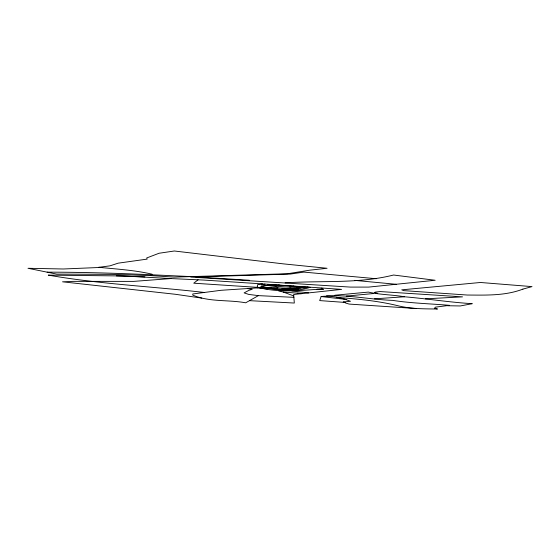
<?xml version="1.0" encoding="UTF-8"?>
<svg xmlns="http://www.w3.org/2000/svg" width="560" height="560" viewBox="0 0 560 560"><rect width="100%" height="100%" fill="white"/><g stroke="black" fill="none" stroke-linecap="round" stroke-linejoin="round"><path stroke-width="0.84" d="M293.888 297.346L258.412 295.631L245.686 302.799C228.123 299.572 209.524 302.225 192.759 295.127L192.808 293.972L220.969 290.297L257.138 287.917L257.516 284.711L262.423 283.906L341.572 289.38L293.664 294.497L294.315 303.044L249.487 300.657M321.125 296.541L319.697 300.587L345.373 302.456L343.238 301.987L350.504 301.301C341.362 297.689 330.96 295.26 321.125 296.541L346.416 299.46M150.822 275.604L173.971 277.109L287.462 273.763L309.82 270.165L327.068 268.282L283.22 263.851L174.349 250.999L159.082 253.246L146.713 257.964L147.147 259.112L118.188 263.165L109.956 265.846L96.761 267.589L63.273 268.989L28 268.289L56.707 274.099L111.832 274.372L150.822 275.604L152.096 274.204C134.659 270.102 116.697 269.15 98.924 267.302M198.093 279.783L193.753 283.199L257.201 287.343M248.787 280.588L249.319 280.259L195.86 276.906M265.048 284.088L261.478 285.11L275.709 286.104M268.611 285.607L272.265 284.592M266.812 288.421L269.843 287.602L260.939 286.986M278.838 285.18L275.632 286.041L266.553 285.411M279.454 285.096L275.345 286.202L289.457 287.182L293.769 286.097M274.344 288.792L277.956 287.854M281.204 289.268L284.9 288.337M288.043 289.737L291.823 288.813M296.877 287.574L300.888 286.594M301.672 286.776L298.221 287.616L301.042 287.812M304.514 286.972L298.158 288.505L281.855 289.583M307.986 287.084L303.891 288.064L289.849 287.084M336.504 297.36C356.93 298.921 377.608 300.783 397.551 305.641C410.571 308.987 424.123 308.861 437.465 309.001L434.462 308.301L435.456 307.139L449.477 305.34C430.479 303.702 411.453 303.289 392.644 300.377C370.545 299.593 348.551 294.658 326.459 295.855M376.299 278.733L303.898 272.104L290.227 274.071L190.771 277.074L350.385 287.091L368.641 287.098L435.162 280.266L393.561 275.023C358.26 283.934 321.167 280.42 285.089 282.87M334.88 295.225L368.382 292.089C380.002 294.798 392.504 294.693 404.439 296.772C427.105 298.697 449.54 302.309 472.255 303.688L460.292 305.956L447.559 305.739M346.29 296.107L373.261 293.559M262.423 283.906L203.889 280.07L170.898 278.572L133.693 281.386L72.814 281.365L62.517 281.813L175.315 294.273L201.789 298.116M374.444 298.844L404.439 296.772M257.229 287.147C278.705 293.153 300.888 290.374 322.777 288.939M425.369 298.837L462.511 296.856L380.072 291.557L375.312 292.096L374.521 292.649L377.678 293.356M47.131 272.16L48.335 272.16A215.978 15.351 3.1 0 1 101.752 272.944A216.314 15.365 3.1 0 1 146.727 274.554L190.54 276.57M116.305 275.849L144.949 276.871M317.016 289.303L323.561 289.632L321.762 288.05M278.698 290.962L283.423 292.089L302.435 293.517M170.898 278.572L123.025 275.961L48.3 275.128C100.037 284.2 152.544 286.454 204.617 292.502M354.473 280.364L396.242 284.291M257.138 287.917L267.225 288.925M291.767 290.906L308.553 292.894M258.412 295.631L248.794 294.427L244.118 292.88L248.99 290.311L252.245 289.261L247.793 288.645M297.346 293.202L301.231 293.741M293.776 295.939L283.423 292.089M416.43 308.539L349.167 304.08L345.492 302.995L345.331 302.267M522.893 289.121C505.295 295.925 485.849 295.127 467.285 295.036L403.711 290.633L401.716 289.842L480.438 282.485L532 286.608L522.893 289.121M269.661 284.536L260.106 287.224C276.577 289.611 293.916 292.663 310.135 287.364L269.661 284.536M270.991 287.371L267.463 288.323L294.861 290.213L298.718 289.289L270.991 287.371"/></g></svg>
